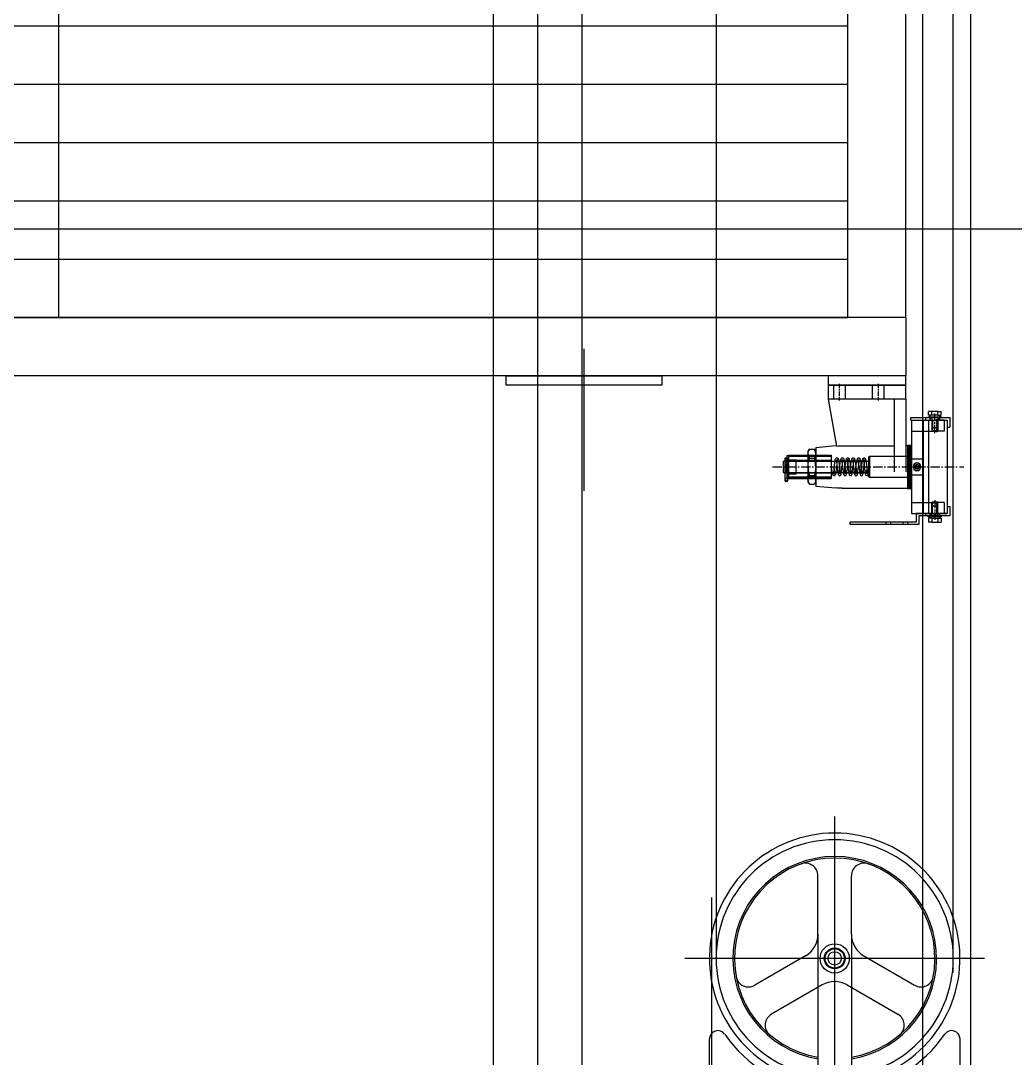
# Model space of a CAD drawing. Header units: millimetres. Extents: x 2370 to 266135, y -585395 to 33485.
# Drawn here: x 68041 to 69320, y -5890 to -4556 of the extents above; entities that cross this region are included whole.
import ezdxf
from ezdxf.lldxf.tags import DXFTag

# ---------------------------------------------------------------- set-up
doc = ezdxf.new("R2010")
doc.units = ezdxf.units.MM
doc.linetypes.add('DASHDOT', pattern=[18.5, 12, -3, 0.5, -3])
doc.linetypes.add('DASHSPACE', pattern=[30, 12, -18])
doc.layers.add('1', color=1, linetype='CENTER2')
doc.layers.add('A-CEN', color=22, linetype='Continuous')
tags = doc.linetypes.add('CENTER', pattern=[2, 1.25, -0.25, 0.25, -0.25]).pattern_tags.tags
tags[10:11] = [DXFTag(74, 4), DXFTag(75, 0), DXFTag(340, '0'), DXFTag(46, 1.0), DXFTag(50, 0.0), DXFTag(44, 0.0), DXFTag(45, 0.0)]
tags[8:9] = [DXFTag(74, 4), DXFTag(75, 0), DXFTag(340, '0'), DXFTag(46, 1.0), DXFTag(50, 0.0), DXFTag(44, 0.0), DXFTag(45, 0.0)]
tags[6:7] = [DXFTag(74, 4), DXFTag(75, 0), DXFTag(340, '0'), DXFTag(46, 1.0), DXFTag(50, 0.0), DXFTag(44, 0.0), DXFTag(45, 0.0)]
tags[4:5] = [DXFTag(74, 4), DXFTag(75, 0), DXFTag(340, '0'), DXFTag(46, 1.0), DXFTag(50, 0.0), DXFTag(44, 0.0), DXFTag(45, 0.0)]
tags = doc.linetypes.add('CENTER2', pattern=[1.125, 0.75, -0.125, 0.125, -0.125]).pattern_tags.tags
tags[10:11] = [DXFTag(74, 4), DXFTag(75, 0), DXFTag(340, '0'), DXFTag(46, 1.0), DXFTag(50, 0.0), DXFTag(44, 0.0), DXFTag(45, 0.0)]
tags[8:9] = [DXFTag(74, 4), DXFTag(75, 0), DXFTag(340, '0'), DXFTag(46, 1.0), DXFTag(50, 0.0), DXFTag(44, 0.0), DXFTag(45, 0.0)]
tags[6:7] = [DXFTag(74, 4), DXFTag(75, 0), DXFTag(340, '0'), DXFTag(46, 1.0), DXFTag(50, 0.0), DXFTag(44, 0.0), DXFTag(45, 0.0)]
tags[4:5] = [DXFTag(74, 4), DXFTag(75, 0), DXFTag(340, '0'), DXFTag(46, 1.0), DXFTag(50, 0.0), DXFTag(44, 0.0), DXFTag(45, 0.0)]
tags = doc.linetypes.add('DASHED', pattern=[0.75, 0.5, -0.25]).pattern_tags.tags
tags[6:7] = [DXFTag(74, 4), DXFTag(75, 0), DXFTag(340, '0'), DXFTag(46, 1.0), DXFTag(50, 0.0), DXFTag(44, 0.0), DXFTag(45, 0.0)]
tags[4:5] = [DXFTag(74, 4), DXFTag(75, 0), DXFTag(340, '0'), DXFTag(46, 1.0), DXFTag(50, 0.0), DXFTag(44, 0.0), DXFTag(45, 0.0)]

# ---------------------------------------------------------------- blocks, each defined once
blk = doc.blocks.new('13K')
at = {"color": 7, "ltscale": 0.026667}
for p, q in [((37683.5, -65268.9), (37683.5, -65272.1)), ((37808.5, -65292.1), (37811.7, -65292.1)), ((37808.5, -65394.1), (37811.7, -65394.1)), ((37761.5, -65403.1), (37761.5, -65406.3))]:
    blk.add_line(p, q, dxfattribs=at)
at = {"color": 7}
for p, q in [((37771.7, -65268.9), (37683.5, -65268.9)), ((37768.5, -65272.1), (37683.5, -65272.1)), ((37762.5, -65389.1), (37762.5, -65297.1)), ((37808.5, -65394.1), (37808.5, -65292.1)), ((37808.5, -65394.1), (37808.5, -65292.1)), ((37673.5, -65315.6), (37757.3, -65315.6)), ((37740.3, -65430.1), (37740.3, -65336.5)), ((37755.3, -65430.1), (37755.3, -65336.5)), ((37655.3, -65430.1), (37666, -65369.7)), ((37673.5, -65370), (37740.3, -65370)), ((37740.3, -65430.1), (37655.3, -65430.1)), ((37755.3, -65448.1), (37655.3, -65448.1))]:
    blk.add_line(p, q, dxfattribs=at)
at = {"color": 7, "linetype": 'DASHED', "ltscale": 0.026667}
for p, q in [((37729.5, -65272.1), (37729.5, -65268.9)), ((37757.5, -65272.1), (37757.5, -65268.9)), ((37780.5, -65283.1), (37780.5, -65279.9)), ((37786.5, -65283.1), (37786.5, -65279.9)), ((37786.5, -65279.9), (37786.5, -65283.1)), ((37798.5, -65283.1), (37798.5, -65279.9)), ((37798.5, -65279.9), (37798.5, -65283.1)), ((37780.5, -65406.3), (37780.5, -65403.1)), ((37786.5, -65406.3), (37786.5, -65403.1)), ((37786.5, -65403.1), (37786.5, -65406.3)), ((37798.5, -65406.3), (37798.5, -65403.1)), ((37798.5, -65403.1), (37798.5, -65406.3))]:
    blk.add_line(p, q, dxfattribs=at)
at = {"color": 7, "linetype": 'DASHDOT', "ltscale": 0.032}
for p, q in [((37735.5, -65272.4), (37735.5, -65268.6)), ((37751.5, -65272.4), (37751.5, -65268.6))]:
    blk.add_line(p, q, dxfattribs=at)
at = {"color": 7, "ltscale": 0.091666}
for p, q in [((37768.5, -65283.1), (37768.5, -65272.1)), ((37771.7, -65279.9), (37771.7, -65268.9))]:
    blk.add_line(p, q, dxfattribs=at)
at = {"color": 7, "ltscale": 0.033333}
for p, q in [((37788.5, -65271.9), (37784.5, -65271.9)), ((37788.5, -65276.9), (37784.5, -65276.9)), ((37796.5, -65271.9), (37800.5, -65271.9)), ((37796.5, -65276.9), (37800.5, -65276.9)), ((37804.5, -65283.1), (37808.5, -65283.1))]:
    blk.add_line(p, q, dxfattribs=at)
at = {"color": 7, "ltscale": 0.041666}
for p, q in [((37784.5, -65276.9), (37784.5, -65271.9)), ((37788.5, -65276.9), (37788.5, -65271.9)), ((37796.5, -65276.9), (37796.5, -65271.9)), ((37800.5, -65276.9), (37800.5, -65271.9))]:
    blk.add_line(p, q, dxfattribs=at)
at = {"color": 7, "ltscale": 0.016667}
for p, q in [((37785.8, -65276.9), (37785.8, -65278.9)), ((37799.3, -65276.9), (37799.3, -65278.9)), ((37602.3, -65357.6), (37604.3, -65357.6)), ((37755.3, -65370.6), (37757.3, -65370.6)), ((37785.8, -65407.3), (37785.8, -65409.3)), ((37799.3, -65407.3), (37799.3, -65409.3)), ((37799.3, -65409.3), (37799.3, -65407.3))]:
    blk.add_line(p, q, dxfattribs=at)
at = {"color": 7, "ltscale": 0.066667}
for p, q in [((37788.5, -65271.9), (37796.5, -65271.9)), ((37788.5, -65276.9), (37796.5, -65276.9))]:
    blk.add_line(p, q, dxfattribs=at)
at = {"color": 7, "linetype": 'DASHED', "ltscale": 0.041666}
for p, q in [((37788.5, -65276.9), (37788.5, -65271.9)), ((37796.5, -65276.9), (37796.5, -65271.9))]:
    blk.add_line(p, q, dxfattribs=at)
at = {"color": 7, "linetype": 'DASHDOT', "ltscale": 0.21}
blk.add_line((37792.5, -65300), (37792.5, -65274.8), dxfattribs=at)
at = {"color": 7, "ltscale": 0.116667}
for p, q in [((37762.5, -65297.1), (37762.5, -65283.1)), ((37804.5, -65297.1), (37804.5, -65283.1)), ((37762.5, -65403.1), (37762.5, -65389.1)), ((37804.5, -65403.1), (37804.5, -65389.1))]:
    blk.add_line(p, q, dxfattribs=at)
at = {"color": 7, "ltscale": 0.266667}
for p, q in [((37762.5, -65283.1), (37794.5, -65283.1)), ((37762.5, -65297.1), (37794.5, -65297.1)), ((37762.5, -65389.1), (37794.5, -65389.1)), ((37762.5, -65403.1), (37794.5, -65403.1))]:
    blk.add_line(p, q, dxfattribs=at)
at = {"color": 7, "linetype": 'DASHED', "ltscale": 0.260205}
blk.add_line((37799.7, -65283.1), (37768.5, -65283.1), dxfattribs=at)
at = {"color": 7, "ltscale": 0.333333}
blk.add_line((37811.7, -65279.9), (37771.7, -65279.9), dxfattribs=at)
at = {"color": 7, "linetype": 'DASHED'}
for p, q in [((37777.5, -65403.1), (37777.5, -65283.1)), ((37777.5, -65403.1), (37777.5, -65283.1)), ((37784.5, -65403.1), (37784.5, -65283.1)), ((37603.1, -65335.9), (37707.3, -65335.9)), ((37603.1, -65350.4), (37707.3, -65350.4)), ((37673.5, -65370), (37740.3, -65370))]:
    blk.add_line(p, q, dxfattribs=at)
at = {"color": 7, "linetype": 'DASHED', "ltscale": 0.258333}
for p, q in [((37777.5, -65283.1), (37808.5, -65283.1)), ((37777.5, -65403.1), (37808.5, -65403.1))]:
    blk.add_line(p, q, dxfattribs=at)
at = {"color": 7, "ltscale": 0.141667}
blk.add_line((37801, -65278.9), (37784, -65278.9), dxfattribs=at)
at = {"color": 7, "ltscale": 0.008333}
for p, q in [((37784, -65278.9), (37784, -65279.9)), ((37801, -65278.9), (37801, -65279.9)), ((37784, -65406.3), (37784, -65407.3)), ((37801, -65406.3), (37801, -65407.3)), ((37801, -65407.3), (37801, -65406.3))]:
    blk.add_line(p, q, dxfattribs=at)
at = {"color": 7, "linetype": 'DASHED', "ltscale": 0.141667}
for p, q in [((37801, -65279.9), (37784, -65279.9)), ((37788.5, -65279.9), (37788.5, -65296.9)), ((37796.5, -65279.9), (37796.5, -65296.9)), ((37788.5, -65406.3), (37788.5, -65389.3)), ((37788.5, -65406.3), (37788.5, -65389.3)), ((37796.5, -65406.3), (37796.5, -65389.3)), ((37796.5, -65406.3), (37796.5, -65389.3))]:
    blk.add_line(p, q, dxfattribs=at)
at = {"color": 7, "linetype": 'DASHED', "ltscale": 0.083334}
for p, q in [((37788.5, -65283.1), (37788.5, -65293.1)), ((37788.5, -65283.1), (37788.5, -65293.1)), ((37796.5, -65283.1), (37796.5, -65293.1)), ((37796.5, -65283.1), (37796.5, -65293.1))]:
    blk.add_line(p, q, dxfattribs=at)
at = {"color": 7, "linetype": 'DASHED', "ltscale": 0.116667}
for p, q in [((37789.3, -65283.1), (37789.3, -65297.1)), ((37789.3, -65283.1), (37789.3, -65297.1)), ((37795.8, -65283.1), (37795.8, -65297.1)), ((37795.8, -65283.1), (37795.8, -65297.1)), ((37789.3, -65403.1), (37789.3, -65389.1)), ((37789.3, -65403.1), (37789.3, -65389.1)), ((37795.8, -65403.1), (37795.8, -65389.1)), ((37795.8, -65403.1), (37795.8, -65389.1))]:
    blk.add_line(p, q, dxfattribs=at)
at = {"color": 7, "linetype": 'DASHDOT', "ltscale": 0.032005}
for p, q in [((37791.5, -65283.4), (37791.5, -65279.6)), ((37793.5, -65283.4), (37793.5, -65279.6))]:
    blk.add_line(p, q, dxfattribs=at)
at = {"color": 7, "linetype": 'DASHDOT', "ltscale": 0.14}
for p, q in [((37794.5, -65298.5), (37794.5, -65281.7)), ((37794.5, -65404.5), (37794.5, -65387.7))]:
    blk.add_line(p, q, dxfattribs=at)
at = {"color": 7, "ltscale": 0.083333}
for p, q in [((37804.5, -65283.1), (37794.5, -65283.1)), ((37804.5, -65297.1), (37794.5, -65297.1)), ((37604.3, -65334.1), (37614.3, -65334.1)), ((37604.3, -65352.1), (37614.3, -65352.1)), ((37804.5, -65389.1), (37794.5, -65389.1))]:
    blk.add_line(p, q, dxfattribs=at)
at = {"color": 7, "ltscale": 0.073128}
blk.add_line((37808.5, -65283.1), (37799.7, -65283.1), dxfattribs=at)
at = {"color": 7, "linetype": 'DASHED', "ltscale": 0.075}
for p, q in [((37808.5, -65292.1), (37808.5, -65283.1)), ((37808.5, -65292.1), (37808.5, -65283.1)), ((37808.5, -65403.1), (37808.5, -65394.1)), ((37808.5, -65403.1), (37808.5, -65394.1))]:
    blk.add_line(p, q, dxfattribs=at)
at = {"color": 7, "ltscale": 0.075}
for p, q in [((37808.5, -65292.1), (37808.5, -65283.1)), ((37614.3, -65334.1), (37614.3, -65343.1)), ((37614.3, -65343.1), (37614.3, -65352.1)), ((37808.5, -65403.1), (37808.5, -65394.1))]:
    blk.add_line(p, q, dxfattribs=at)
at = {"color": 7, "ltscale": 0.101667}
for p, q in [((37811.7, -65292.1), (37811.7, -65279.9)), ((37811.7, -65406.3), (37811.7, -65394.1))]:
    blk.add_line(p, q, dxfattribs=at)
at = {"color": 7, "linetype": 'DASHED', "ltscale": 0.062586}
for p, q in [((37788.5, -65293.1), (37796, -65293.1)), ((37788.5, -65293.1), (37796, -65293.1)), ((37788.5, -65293.1), (37796, -65293.1)), ((37789, -65293.1), (37796.5, -65293.1)), ((37789, -65293.1), (37796.5, -65293.1)), ((37789, -65293.1), (37796.5, -65293.1)), ((37796, -65393.1), (37788.5, -65393.1)), ((37796, -65393.1), (37788.5, -65393.1)), ((37796, -65393.1), (37788.5, -65393.1)), ((37796.5, -65393.1), (37789, -65393.1)), ((37796.5, -65393.1), (37789, -65393.1)), ((37796.5, -65393.1), (37789, -65393.1))]:
    blk.add_line(p, q, dxfattribs=at)
at = {"color": 7, "linetype": 'DASHED', "ltscale": 0.0125}
for p, q in [((37789.3, -65294.4), (37788.5, -65293.1)), ((37789.3, -65294.4), (37788.5, -65293.1)), ((37795.8, -65294.4), (37796.5, -65293.1)), ((37795.8, -65294.4), (37796.5, -65293.1)), ((37659.8, -65343), (37661.3, -65343.1)), ((37661.3, -65343.1), (37662.8, -65343.3)), ((37789.3, -65391.8), (37788.5, -65393.1)), ((37789.3, -65391.8), (37788.5, -65393.1)), ((37795.8, -65391.8), (37796.5, -65393.1)), ((37795.8, -65391.8), (37796.5, -65393.1))]:
    blk.add_line(p, q, dxfattribs=at)
at = {"color": 7, "linetype": 'DASHED', "ltscale": 0.033333}
for p, q in [((37788.5, -65296.9), (37792.5, -65296.9)), ((37792.5, -65296.9), (37796.5, -65296.9)), ((37792.5, -65389.3), (37788.5, -65389.3)), ((37796.5, -65389.3), (37792.5, -65389.3)), ((37804.5, -65403.1), (37808.5, -65403.1))]:
    blk.add_line(p, q, dxfattribs=at)
at = {"color": 7, "linetype": 'DASHED', "ltscale": 0.002357}
for p, q in [((37788.7, -65297.1), (37788.5, -65296.9)), ((37796.3, -65297.1), (37796.5, -65296.9)), ((37788.7, -65389.1), (37788.5, -65389.3)), ((37796.3, -65389.1), (37796.5, -65389.3))]:
    blk.add_line(p, q, dxfattribs=at)
at = {"color": 7, "ltscale": 0.009428}
for p, q in [((37789.5, -65297.9), (37788.7, -65297.1)), ((37795.5, -65297.9), (37796.3, -65297.1)), ((37789.5, -65388.3), (37788.7, -65389.1)), ((37795.5, -65388.3), (37796.3, -65389.1))]:
    blk.add_line(p, q, dxfattribs=at)
at = {"color": 7, "ltscale": 0.025}
for p, q in [((37789.5, -65297.9), (37792.5, -65297.9)), ((37792.5, -65297.9), (37795.5, -65297.9))]:
    blk.add_line(p, q, dxfattribs=at)
at = {"color": 7, "ltscale": 0.216204}
for p, q in [((37639.3, -65318.1), (37665.2, -65316)), ((37639.3, -65368.1), (37665.2, -65370.3))]:
    blk.add_line(p, q, dxfattribs=at)
at = {"color": 7, "ltscale": 0.233333}
for p, q in [((37757.3, -65343.1), (37757.3, -65315.1)), ((37759, -65343.1), (37759, -65315.1)), ((37759, -65343.1), (37759, -65315.1)), ((37760.7, -65343.1), (37760.7, -65315.1)), ((37760.7, -65343.1), (37760.7, -65315.1)), ((37762.4, -65343.1), (37762.4, -65315.1)), ((37757.3, -65371.1), (37757.3, -65343.1)), ((37759, -65371.1), (37759, -65343.1)), ((37759, -65371.1), (37759, -65343.1)), ((37760.7, -65371.1), (37760.7, -65343.1)), ((37760.7, -65371.1), (37760.7, -65343.1)), ((37762.4, -65371.1), (37762.4, -65343.1))]:
    blk.add_line(p, q, dxfattribs=at)
at = {"color": 7, "ltscale": 0.014167}
for p, q in [((37757.3, -65315.1), (37759, -65315.1)), ((37759, -65315.1), (37760.7, -65315.1)), ((37760.7, -65315.1), (37762.4, -65315.1)), ((37757.3, -65371.1), (37759, -65371.1)), ((37759, -65371.1), (37760.7, -65371.1)), ((37760.7, -65371.1), (37762.4, -65371.1))]:
    blk.add_line(p, q, dxfattribs=at)
at = {"color": 7, "linetype": 'DASHED', "ltscale": 0.028054}
blk.add_line((37757.3, -65319), (37757.3, -65315.6), dxfattribs=at)
at = {"color": 7, "linetype": 'DASHDOT', "ltscale": 0.030005}
for p, q in [((37603.1, -65328.1), (37599.5, -65328.1)), ((37603.1, -65335.4), (37599.5, -65335.4)), ((37603.1, -65350.8), (37599.5, -65350.8))]:
    blk.add_line(p, q, dxfattribs=at)
at = {"color": 7, "ltscale": 0.033055}
for p, q in [((37599.8, -65325.3), (37599.8, -65329.3)), ((37602.8, -65329.3), (37602.8, -65325.3))]:
    blk.add_line(p, q, dxfattribs=at)
at = {"color": 7, "linetype": 'DASHED', "ltscale": 0.029514}
blk.add_line((37599.8, -65325.6), (37599.8, -65329.2), dxfattribs=at)
at = {"color": 7, "linetype": 'DASHED', "ltscale": 0.025}
for p, q in [((37602.8, -65325.6), (37599.8, -65325.6)), ((37599.8, -65335.4), (37602.8, -65335.4)), ((37599.8, -65350.8), (37602.8, -65350.8))]:
    blk.add_line(p, q, dxfattribs=at)
at = {"color": 7, "ltscale": 0.031399}
blk.add_line((37599.8, -65329.3), (37599.8, -65333.1), dxfattribs=at)
at = {"color": 7, "ltscale": 0.120833}
for p, q in [((37602.3, -65343.1), (37602.3, -65328.6)), ((37602.3, -65357.6), (37602.3, -65343.1))]:
    blk.add_line(p, q, dxfattribs=at)
at = {"color": 7, "linetype": 'DASHED', "ltscale": 0.004167}
for p, q in [((37602.3, -65328.6), (37602.8, -65328.6)), ((37602.3, -65354.7), (37602.8, -65354.7)), ((37602.3, -65354.7), (37602.8, -65354.7))]:
    blk.add_line(p, q, dxfattribs=at)
at = {"color": 7, "ltscale": 0.0125}
blk.add_line((37602.8, -65328.6), (37604.3, -65328.6), dxfattribs=at)
at = {"color": 7, "linetype": 'DASHED', "ltscale": 0.031399}
blk.add_line((37602.8, -65329.3), (37602.8, -65333.1), dxfattribs=at)
at = {"color": 7, "ltscale": 0.05}
for p, q in [((37604.3, -65334.1), (37604.3, -65328.1)), ((37604.3, -65358.1), (37604.3, -65352.1))]:
    blk.add_line(p, q, dxfattribs=at)
at = {"color": 7, "ltscale": 0.208333}
for p, q in [((37604.3, -65328.1), (37629.3, -65328.1)), ((37629.3, -65329.6), (37604.3, -65329.6)), ((37629.3, -65356.6), (37604.3, -65356.6)), ((37604.3, -65358.1), (37629.3, -65358.1))]:
    blk.add_line(p, q, dxfattribs=at)
at = {"color": 7, "linetype": 'DASHED', "ltscale": 0.053087}
for p, q in [((37604.3, -65335), (37604.3, -65328.6)), ((37604.3, -65357.6), (37604.3, -65351.3))]:
    blk.add_line(p, q, dxfattribs=at)
at = {"color": 7, "linetype": 'DASHED', "ltscale": 0.458333}
for p, q in [((37604.3, -65329.6), (37659.3, -65329.6)), ((37659.3, -65335.1), (37604.3, -65335.1)), ((37659.3, -65351.1), (37604.3, -65351.1)), ((37604.3, -65356.6), (37659.3, -65356.6))]:
    blk.add_line(p, q, dxfattribs=at)
at = {"color": 7, "ltscale": 0.029006}
for p, q in [((37629.3, -65323.6), (37631.1, -65320.6)), ((37639.3, -65323.6), (37637.6, -65320.6)), ((37631.1, -65365.6), (37629.3, -65362.6)), ((37637.6, -65365.6), (37639.3, -65362.6))]:
    blk.add_line(p, q, dxfattribs=at)
at = {"color": 7, "ltscale": 0.021755}
for p, q in [((37629.3, -65326.2), (37629.3, -65323.6)), ((37629.3, -65362.6), (37629.3, -65360))]:
    blk.add_line(p, q, dxfattribs=at)
at = {"color": 7, "ltscale": 0.140625}
for p, q in [((37629.3, -65343.1), (37629.3, -65326.2)), ((37629.3, -65360), (37629.3, -65343.1))]:
    blk.add_line(p, q, dxfattribs=at)
at = {"color": 7, "linetype": 'DASHED', "ltscale": 0.083333}
for p, q in [((37629.3, -65328.1), (37639.3, -65328.1)), ((37629.3, -65329.1), (37639.3, -65329.1)), ((37604.3, -65334.1), (37614.3, -65334.1)), ((37604.3, -65352.1), (37614.3, -65352.1)), ((37629.3, -65357.1), (37639.3, -65357.1)), ((37629.3, -65358.1), (37639.3, -65358.1)), ((37788.5, -65403.1), (37788.5, -65393.1)), ((37788.5, -65403.1), (37788.5, -65393.1)), ((37796.5, -65403.1), (37796.5, -65393.1)), ((37796.5, -65403.1), (37796.5, -65393.1)), ((37804.5, -65403.1), (37794.5, -65403.1))]:
    blk.add_line(p, q, dxfattribs=at)
at = {"color": 7, "linetype": 'DASHED', "ltscale": 0.25}
for p, q in [((37629.3, -65328.1), (37659.3, -65328.1)), ((37659.3, -65329.6), (37629.3, -65329.6)), ((37659.3, -65356.6), (37629.3, -65356.6)), ((37629.3, -65358.1), (37659.3, -65358.1))]:
    blk.add_line(p, q, dxfattribs=at)
at = {"color": 7, "ltscale": 0.054327}
for p, q in [((37631.1, -65320.6), (37637.6, -65320.6)), ((37631.1, -65331.9), (37637.6, -65331.9)), ((37631.1, -65354.4), (37637.6, -65354.4)), ((37631.1, -65365.6), (37637.6, -65365.6))]:
    blk.add_line(p, q, dxfattribs=at)
at = {"color": 7, "ltscale": 0.025504}
blk.add_line((37639.3, -65321.2), (37639.3, -65318.1), dxfattribs=at)
at = {"color": 7, "ltscale": 0.391163}
blk.add_line((37639.3, -65368.1), (37639.3, -65321.2), dxfattribs=at)
at = {"color": 7, "linetype": 'DASHED', "ltscale": 0.021755}
for p, q in [((37639.3, -65326.2), (37639.3, -65323.6)), ((37639.3, -65362.6), (37639.3, -65360))]:
    blk.add_line(p, q, dxfattribs=at)
at = {"color": 7, "linetype": 'DASHED', "ltscale": 0.140625}
for p, q in [((37639.3, -65343.1), (37639.3, -65326.2)), ((37639.3, -65360), (37639.3, -65343.1))]:
    blk.add_line(p, q, dxfattribs=at)
at = {"color": 7, "linetype": 'DASHED', "ltscale": 0.125}
for p, q in [((37659.3, -65343.1), (37659.3, -65328.1)), ((37659.3, -65358.1), (37659.3, -65343.1)), ((37762.5, -65332.9), (37777.5, -65332.9)), ((37762.5, -65353.4), (37777.5, -65353.4)), ((37755.3, -65430.1), (37740.3, -65430.1))]:
    blk.add_line(p, q, dxfattribs=at)
at = {"color": 7, "linetype": 'DASHED', "ltscale": 0.011785}
for p, q in [((37707.3, -65330.6), (37708.3, -65329.6)), ((37707.3, -65355.6), (37708.3, -65356.6)), ((37789.5, -65388.3), (37788.5, -65389.3)), ((37795.5, -65388.3), (37796.5, -65389.3))]:
    blk.add_line(p, q, dxfattribs=at)
at = {"color": 7, "linetype": 'DASHED', "ltscale": 0.012752}
blk.add_line((37707.3, -65332.2), (37707.3, -65330.6), dxfattribs=at)
at = {"color": 7, "linetype": 'DASHED', "ltscale": 0.211228}
for p, q in [((37708.3, -65355), (37708.3, -65329.6)), ((37708.3, -65356.6), (37708.3, -65331.3)), ((37757.3, -65356.6), (37757.3, -65331.3))]:
    blk.add_line(p, q, dxfattribs=at)
at = {"color": 7, "linetype": 'DASHED', "ltscale": 0.408333}
for p, q in [((37708.3, -65329.6), (37757.3, -65329.6)), ((37708.3, -65356.6), (37757.3, -65356.6))]:
    blk.add_line(p, q, dxfattribs=at)
at = {"color": 7, "linetype": 'DASHED', "ltscale": 0.430279}
blk.add_line((37757.3, -65370.6), (37757.3, -65319), dxfattribs=at)
at = {"color": 7, "linetype": 'DASHED', "ltscale": 0.013772}
blk.add_line((37757.3, -65331.3), (37757.3, -65329.6), dxfattribs=at)
at = {"color": 7, "linetype": 'DASHDOT'}
blk.add_line((37583.5, -65343.1), (37829.8, -65343.1), dxfattribs=at)
at = {"color": 7, "ltscale": 0.007396}
blk.add_line((37597.3, -65336.8), (37597.3, -65335.9), dxfattribs=at)
at = {"color": 7, "ltscale": 0.01875}
for p, q in [((37597.3, -65335.9), (37599.6, -65335.9)), ((37597.3, -65350.4), (37599.6, -65350.4))]:
    blk.add_line(p, q, dxfattribs=at)
at = {"color": 7, "ltscale": 0.113437}
blk.add_line((37597.3, -65350.4), (37597.3, -65336.8), dxfattribs=at)
at = {"color": 7, "linetype": 'DASHED', "ltscale": 0.000507461}
blk.add_line((37599.6, -65335.9), (37599.6, -65335.9), dxfattribs=at)
at = {"color": 7, "ltscale": 0.001628}
blk.add_line((37599.6, -65335.9), (37599.8, -65335.9), dxfattribs=at)
at = {"color": 7, "linetype": 'DASHED', "ltscale": 0.120833}
for p, q in [((37599.6, -65350.4), (37599.6, -65335.9)), ((37603.1, -65350.4), (37603.1, -65335.9))]:
    blk.add_line(p, q, dxfattribs=at)
at = {"color": 7, "ltscale": 0.019792}
blk.add_line((37599.8, -65333.1), (37599.8, -65335.4), dxfattribs=at)
at = {"color": 7, "ltscale": 0.004139}
blk.add_line((37599.8, -65335.4), (37599.8, -65335.9), dxfattribs=at)
at = {"color": 7, "linetype": 'DASHED', "ltscale": 0.119896}
blk.add_line((37599.8, -65335.9), (37599.8, -65350.3), dxfattribs=at)
at = {"color": 7, "linetype": 'DASHDOT', "ltscale": 0.145017}
blk.add_line((37601.3, -65351.8), (37601.3, -65334.4), dxfattribs=at)
at = {"color": 7, "linetype": 'DASHED', "ltscale": 0.016667}
for p, q in [((37602.3, -65334.6), (37604.3, -65334.6)), ((37602.3, -65351.6), (37604.3, -65351.6)), ((37785.8, -65409.3), (37785.8, -65407.3))]:
    blk.add_line(p, q, dxfattribs=at)
at = {"color": 7, "linetype": 'DASHED', "ltscale": 0.019792}
blk.add_line((37602.8, -65335.4), (37602.8, -65333.1), dxfattribs=at)
at = {"color": 7, "linetype": 'DASHED', "ltscale": 0.128237}
blk.add_line((37602.8, -65335.4), (37602.8, -65350.8), dxfattribs=at)
at = {"color": 7, "ltscale": 0.15}
for p, q in [((37604.3, -65334.1), (37604.3, -65352.1)), ((37655.3, -65448.1), (37655.3, -65430.1)), ((37755.3, -65430.1), (37755.3, -65448.1))]:
    blk.add_line(p, q, dxfattribs=at)
at = {"color": 7, "ltscale": 0.067746}
for p, q in [((37604.3, -65343.1), (37604.3, -65335)), ((37604.3, -65351.3), (37604.3, -65343.1))]:
    blk.add_line(p, q, dxfattribs=at)
at = {"color": 7, "linetype": 'DASHED', "ltscale": 0.054327}
for p, q in [((37631.1, -65331.9), (37637.6, -65331.9)), ((37631.1, -65354.4), (37637.6, -65354.4))]:
    blk.add_line(p, q, dxfattribs=at)
at = {"color": 7, "linetype": 'DASHED', "ltscale": 8.81195e-05}
blk.add_line((37639.3, -65343.1), (37639.3, -65343.1), dxfattribs=at)
blk.add_line((37639.3, -65343.1), (37639.3, -65343.1), dxfattribs=at)
at = {"color": 7, "linetype": 'DASHED', "ltscale": 0.195581}
blk.add_line((37707.3, -65355.6), (37707.3, -65332.2), dxfattribs=at)
at = {"color": 7, "linetype": 'DASHED', "ltscale": 0.0425}
for p, q in [((37757.3, -65332.9), (37762.4, -65332.9)), ((37757.3, -65353.4), (37762.4, -65353.4))]:
    blk.add_line(p, q, dxfattribs=at)
at = {"color": 7, "linetype": 'DASHED', "ltscale": 0.014167}
for p, q in [((37757.3, -65333.1), (37759, -65333.1)), ((37759, -65333.1), (37760.7, -65333.1)), ((37760.7, -65333.1), (37762.4, -65333.1)), ((37757.3, -65353.1), (37759, -65353.1)), ((37759, -65353.1), (37760.7, -65353.1)), ((37760.7, -65353.1), (37762.4, -65353.1))]:
    blk.add_line(p, q, dxfattribs=at)
at = {"color": 7, "ltscale": 0.000833321}
for p, q in [((37762.4, -65332.9), (37762.5, -65332.9)), ((37762.4, -65353.4), (37762.5, -65353.4))]:
    blk.add_line(p, q, dxfattribs=at)
at = {"color": 7, "linetype": 'DASHED', "ltscale": 0.123333}
for p, q in [((37762.5, -65332.9), (37777.3, -65332.9)), ((37762.5, -65353.4), (37777.3, -65353.4))]:
    blk.add_line(p, q, dxfattribs=at)
at = {"color": 7, "linetype": 'DASHDOT', "ltscale": 0.054167}
for p, q in [((37772.8, -65343.1), (37766.3, -65343.1)), ((37769.5, -65339.9), (37769.5, -65346.4))]:
    blk.add_line(p, q, dxfattribs=at)
at = {"color": 7, "linetype": 'DASHED', "ltscale": 0.010456}
blk.add_line((37777.3, -65334.1), (37777.3, -65332.9), dxfattribs=at)
at = {"color": 7, "linetype": 'DASHED', "ltscale": 0.160377}
blk.add_line((37777.3, -65353.4), (37777.3, -65334.1), dxfattribs=at)
at = {"color": 7, "ltscale": 0.000592729}
blk.add_line((37599.6, -65350.4), (37599.6, -65350.4), dxfattribs=at)
at = {"color": 7, "ltscale": 0.004202}
blk.add_line((37599.8, -65350.3), (37599.8, -65350.8), dxfattribs=at)
at = {"color": 7, "ltscale": 0.021733}
blk.add_line((37599.8, -65350.8), (37599.8, -65353.4), dxfattribs=at)
at = {"color": 7, "ltscale": 0.007976}
blk.add_line((37599.8, -65353.4), (37599.8, -65354.4), dxfattribs=at)
at = {"color": 7, "ltscale": 0.002415}
blk.add_line((37599.8, -65354.4), (37599.8, -65354.7), dxfattribs=at)
at = {"color": 7, "ltscale": 0.020833}
blk.add_line((37599.8, -65354.7), (37602.3, -65354.7), dxfattribs=at)
blk.add_line((37599.8, -65354.7), (37602.3, -65354.7), dxfattribs=at)
at = {"color": 7, "linetype": 'DASHED', "ltscale": 0.021733}
blk.add_line((37602.8, -65353.4), (37602.8, -65350.8), dxfattribs=at)
at = {"color": 7, "linetype": 'DASHED', "ltscale": 0.007976}
blk.add_line((37602.8, -65353.4), (37602.8, -65354.4), dxfattribs=at)
at = {"color": 7, "linetype": 'DASHED', "ltscale": 0.002415}
blk.add_line((37602.8, -65354.4), (37602.8, -65354.7), dxfattribs=at)
at = {"color": 7, "ltscale": 0.00575}
blk.add_line((37665.2, -65370.3), (37665.9, -65370.3), dxfattribs=at)
at = {"color": 7, "linetype": 'DASHED', "ltscale": 0.033459}
for p, q in [((37792.5, -65389.3), (37788.5, -65389.3)), ((37796.5, -65389.3), (37792.5, -65389.3))]:
    blk.add_line(p, q, dxfattribs=at)
at = {"color": 7, "ltscale": 0.025095}
blk.add_line((37792.5, -65388.3), (37789.5, -65388.3), dxfattribs=at)
at = {"color": 7, "linetype": 'DASHDOT', "ltscale": 0.210005}
blk.add_line((37792.5, -65386.2), (37792.5, -65411.4), dxfattribs=at)
at = {"color": 7, "ltscale": 0.024905}
blk.add_line((37795.5, -65388.3), (37792.5, -65388.3), dxfattribs=at)
at = {"color": 7, "ltscale": 0.391667}
blk.add_line((37761.5, -65403.1), (37808.5, -65403.1), dxfattribs=at)
at = {"color": 7, "ltscale": 0.418333}
blk.add_line((37761.5, -65406.3), (37811.7, -65406.3), dxfattribs=at)
at = {"color": 7, "ltscale": 0.141666}
for p, q in [((37784, -65406.3), (37801, -65406.3)), ((37784, -65407.3), (37801, -65407.3))]:
    blk.add_line(p, q, dxfattribs=at)
at = {"color": 7, "linetype": 'DASHED', "ltscale": 0.008333}
blk.add_line((37784, -65407.3), (37784, -65406.3), dxfattribs=at)
at = {"color": 7, "ltscale": 0.033552}
for p, q in [((37788.5, -65409.3), (37784.5, -65409.3)), ((37788.5, -65414.3), (37784.5, -65414.3))]:
    blk.add_line(p, q, dxfattribs=at)
at = {"color": 7, "ltscale": 0.041667}
for p, q in [((37784.5, -65409.3), (37784.5, -65414.3)), ((37784.5, -65409.3), (37784.5, -65414.3)), ((37788.5, -65409.3), (37788.5, -65414.3)), ((37796.5, -65409.3), (37796.5, -65414.3)), ((37800.5, -65409.3), (37800.5, -65414.3)), ((37800.5, -65409.3), (37800.5, -65414.3))]:
    blk.add_line(p, q, dxfattribs=at)
at = {"color": 7, "ltscale": 0.066666}
for p, q in [((37796.5, -65409.3), (37788.5, -65409.3)), ((37796.5, -65414.3), (37788.5, -65414.3))]:
    blk.add_line(p, q, dxfattribs=at)
at = {"color": 7, "linetype": 'DASHED', "ltscale": 0.041667}
for p, q in [((37788.5, -65409.3), (37788.5, -65414.3)), ((37788.5, -65409.3), (37788.5, -65414.3)), ((37788.5, -65409.3), (37788.5, -65414.3)), ((37796.5, -65409.3), (37796.5, -65414.3)), ((37796.5, -65409.3), (37796.5, -65414.3)), ((37796.5, -65409.3), (37796.5, -65414.3))]:
    blk.add_line(p, q, dxfattribs=at)
at = {"color": 7, "ltscale": 0.033114}
for p, q in [((37796.5, -65409.3), (37800.5, -65409.3)), ((37796.5, -65414.3), (37800.5, -65414.3))]:
    blk.add_line(p, q, dxfattribs=at)
at = {"color": 7, "linetype": 'DASHED', "ltscale": 0.15}
for p, q in [((37662, -65448.1), (37662, -65430.1)), ((37662, -65448.1), (37662, -65430.1)), ((37677, -65448.1), (37677, -65430.1)), ((37677, -65448.1), (37677, -65430.1)), ((37712, -65448.1), (37712, -65430.1)), ((37712, -65448.1), (37712, -65430.1)), ((37727, -65448.1), (37727, -65430.1)), ((37727, -65448.1), (37727, -65430.1))]:
    blk.add_line(p, q, dxfattribs=at)
at = {"color": 7, "linetype": 'DASHDOT', "ltscale": 0.18}
for p, q in [((37669.5, -65449.9), (37669.5, -65428.3)), ((37719.5, -65449.9), (37719.5, -65428.3))]:
    blk.add_line(p, q, dxfattribs=at)
at = {"color": 7, "ltscale": 0.125}
blk.add_line((37755.3, -65430.1), (37740.3, -65430.1), dxfattribs=at)
at = {"color": 7}
for points in [[(37629.3, -65326.2), (37629.4, -65325.1), (37629.6, -65324), (37630, -65322.9), (37630.4, -65321.8), (37631.1, -65320.6)], [(37629.3, -65326.2), (37629.4, -65327.4), (37629.6, -65328.5), (37630, -65329.6), (37630.4, -65330.7), (37631.1, -65331.9)], [(37639.3, -65326.2), (37639.2, -65325.1), (37639, -65324), (37638.7, -65322.9), (37638.2, -65321.8), (37637.6, -65320.6)], [(37639.3, -65326.2), (37639.2, -65327.4), (37639, -65328.5), (37638.7, -65329.6), (37638.2, -65330.7), (37637.6, -65331.9)], [(37629.3, -65343.1), (37629.4, -65340.9), (37629.6, -65338.7), (37630, -65336.5), (37630.4, -65334.2), (37631.1, -65331.9)], [(37629.3, -65343.1), (37629.4, -65345.3), (37629.6, -65347.5), (37630, -65349.8), (37630.4, -65352.1), (37631.1, -65354.4)], [(37639.3, -65343.1), (37639.3, -65341.5), (37639.2, -65340), (37639, -65338.4), (37638.6, -65336), (37638, -65333.5), (37637.6, -65331.9)], [(37639.3, -65343.1), (37639.3, -65344.7), (37639.2, -65346.3), (37639, -65347.9), (37638.6, -65350.3), (37638, -65352.7), (37637.6, -65354.4)], [(37629.3, -65360), (37629.4, -65358.9), (37629.6, -65357.8), (37630, -65356.7), (37630.4, -65355.5), (37631.1, -65354.4)], [(37639.3, -65360), (37639.2, -65358.9), (37639, -65357.8), (37638.7, -65356.7), (37638.2, -65355.5), (37637.6, -65354.4)], [(37629.3, -65360), (37629.4, -65361.1), (37629.6, -65362.2), (37630, -65363.3), (37630.4, -65364.5), (37631.1, -65365.6)], [(37639.3, -65360), (37639.2, -65361.1), (37639, -65362.2), (37638.7, -65363.3), (37638.2, -65364.5), (37637.6, -65365.6)]]:
    blk.add_lwpolyline(points, dxfattribs=at)
at = {"color": 7, "linetype": 'DASHED'}
for points in [[(37629.3, -65326.2), (37629.4, -65325.1), (37629.6, -65324), (37630, -65322.9), (37630.4, -65321.8), (37631.1, -65320.6)], [(37629.3, -65326.2), (37629.4, -65327.4), (37629.6, -65328.5), (37630, -65329.6), (37630.4, -65330.7), (37631.1, -65331.9)], [(37639.3, -65326.2), (37639.2, -65325.1), (37639, -65324), (37638.7, -65322.9), (37638.2, -65321.8), (37637.6, -65320.6)], [(37639.3, -65326.2), (37639.2, -65327.4), (37639, -65328.5), (37638.7, -65329.6), (37638.2, -65330.7), (37637.6, -65331.9)], [(37629.3, -65343.1), (37629.4, -65340.9), (37629.6, -65338.7), (37630, -65336.5), (37630.4, -65334.2), (37631.1, -65331.9)], [(37629.3, -65343.1), (37629.4, -65345.3), (37629.6, -65347.5), (37630, -65349.8), (37630.4, -65352.1), (37631.1, -65354.4)], [(37639.3, -65343.1), (37639.2, -65340.9), (37639, -65338.7), (37638.7, -65336.5), (37638.2, -65334.2), (37637.6, -65331.9)], [(37639.3, -65343.1), (37639.2, -65345.3), (37639, -65347.5), (37638.7, -65349.8), (37638.2, -65352.1), (37637.6, -65354.4)], [(37663.1, -65331.6), (37662.7, -65331.7), (37662.3, -65331.8), (37661.9, -65332.1), (37661.6, -65332.5), (37661.3, -65333), (37661.1, -65333.7), (37660.9, -65334.9), (37660.6, -65336.8), (37660.1, -65340.1), (37659.8, -65343)], [(37663.1, -65334.6), (37662.7, -65334.6), (37662.4, -65334.5), (37662.1, -65334.2), (37662, -65334.1), (37662, -65334), (37662, -65334.1), (37662.1, -65334.3), (37662.2, -65335.1), (37662.5, -65336.6), (37662.9, -65339.4), (37663.5, -65344.6), (37663.9, -65348.6), (37664.3, -65350.9), (37664.5, -65352.2), (37664.8, -65353.1), (37665, -65353.6), (37665.2, -65353.9), (37665.6, -65354.3), (37666, -65354.5), (37666.4, -65354.6), (37666.6, -65354.6)], [(37663.1, -65334.6), (37663.4, -65334.6), (37663.7, -65334.5), (37664.1, -65334.2), (37664.1, -65334.1), (37664.2, -65334), (37664.2, -65334), (37664.2, -65334), (37664.1, -65334.2), (37663.9, -65334.9), (37663.7, -65336.3), (37663.3, -65338.8), (37662.8, -65343.3)], [(37663.1, -65331.6), (37663.5, -65331.7), (37663.9, -65331.8), (37664.2, -65332.1), (37664.5, -65332.5), (37664.8, -65333), (37665, -65333.7), (37665.3, -65334.8), (37665.5, -65336.7), (37666, -65340), (37666.7, -65346.1), (37667, -65349.2), (37667.3, -65350.9), (37667.5, -65351.9), (37667.6, -65352.2), (37667.7, -65352.2), (37667.7, -65352.2), (37667.6, -65352.2), (37667.6, -65352.1), (37667.2, -65351.8), (37666.9, -65351.7), (37666.6, -65351.6)], [(37666.6, -65351.6), (37666.2, -65351.7), (37665.9, -65351.8), (37665.6, -65352.1), (37665.5, -65352.2), (37665.5, -65352.2), (37665.5, -65352.2), (37665.6, -65351.9), (37665.8, -65351.1), (37666, -65349.5), (37666.4, -65346.6), (37667, -65341.2), (37667.5, -65337.5), (37667.8, -65335.2), (37668, -65334), (37668.3, -65333.2), (37668.5, -65332.6), (37668.8, -65332.2), (37669.1, -65332), (37669.5, -65331.7), (37669.9, -65331.6), (37670.1, -65331.6)], [(37666.6, -65354.6), (37667, -65354.6), (37667.4, -65354.4), (37667.7, -65354.1), (37668, -65353.8), (37668.3, -65353.3), (37668.5, -65352.5), (37668.8, -65351.3), (37669.1, -65349.3), (37669.5, -65345.9), (37670.2, -65340.1), (37670.6, -65337.1), (37670.8, -65335.3), (37671, -65334.4), (37671.1, -65334.1), (37671.2, -65334), (37671.2, -65334), (37671.1, -65334.1), (37671.1, -65334.2), (37670.7, -65334.5), (37670.4, -65334.6), (37670.1, -65334.6)], [(37670.1, -65334.6), (37669.7, -65334.6), (37669.4, -65334.5), (37669.1, -65334.2), (37669, -65334.1), (37669, -65334), (37669, -65334.1), (37669.1, -65334.3), (37669.2, -65335), (37669.5, -65336.4), (37669.8, -65339.1), (37670.4, -65344), (37670.9, -65348.3), (37671.2, -65350.6), (37671.5, -65352.1), (37671.7, -65353), (37672, -65353.6), (37672.2, -65353.9), (37672.6, -65354.3), (37673, -65354.5), (37673.4, -65354.6), (37673.6, -65354.6)], [(37670.1, -65331.6), (37670.5, -65331.7), (37670.9, -65331.8), (37671.2, -65332.1), (37671.5, -65332.5), (37671.8, -65333), (37672, -65333.7), (37672.2, -65334.8), (37672.5, -65336.7), (37673, -65339.9), (37673.7, -65346.1), (37674.1, -65349.2), (37674.3, -65350.9), (37674.5, -65351.9), (37674.6, -65352.2), (37674.7, -65352.2), (37674.7, -65352.2), (37674.6, -65352.2), (37674.6, -65352.1), (37674.2, -65351.8), (37673.9, -65351.7), (37673.6, -65351.6)], [(37673.6, -65351.6), (37673.2, -65351.7), (37672.9, -65351.8), (37672.6, -65352.1), (37672.5, -65352.2), (37672.5, -65352.2), (37672.5, -65352.2), (37672.6, -65351.9), (37672.8, -65351.1), (37673, -65349.4), (37673.4, -65346.4), (37674.1, -65340.5), (37674.5, -65337.2), (37674.8, -65335.2), (37675, -65334), (37675.3, -65333.2), (37675.5, -65332.6), (37675.8, -65332.2), (37676.1, -65332), (37676.5, -65331.7), (37676.9, -65331.6), (37677.1, -65331.6)], [(37673.6, -65354.6), (37674, -65354.6), (37674.4, -65354.4), (37674.7, -65354.1), (37675, -65353.8), (37675.3, -65353.3), (37675.5, -65352.5), (37675.8, -65351.4), (37676.1, -65349.5), (37676.5, -65346.1), (37677.2, -65340.2), (37677.6, -65337.1), (37677.8, -65335.3), (37678, -65334.4), (37678.1, -65334.1), (37678.2, -65334), (37678.2, -65334), (37678.1, -65334.1), (37678.1, -65334.2), (37677.7, -65334.5), (37677.4, -65334.6), (37677.1, -65334.6)], [(37677.1, -65334.6), (37676.7, -65334.6), (37676.4, -65334.5), (37676.1, -65334.2), (37676, -65334.1), (37676, -65334), (37676, -65334.1), (37676, -65334.3), (37676.2, -65334.9), (37676.5, -65336.3), (37676.8, -65338.8), (37677.3, -65343.5), (37677.9, -65347.9), (37678.2, -65350.5), (37678.5, -65352), (37678.7, -65353), (37679, -65353.6), (37679.2, -65353.9), (37679.6, -65354.3), (37680, -65354.5), (37680.4, -65354.6), (37680.6, -65354.6)], [(37677.1, -65331.6), (37677.5, -65331.7), (37677.9, -65331.8), (37678.2, -65332.1), (37678.5, -65332.5), (37678.8, -65333), (37679, -65333.7), (37679.2, -65334.8), (37679.5, -65336.7), (37680, -65339.9), (37680.6, -65346), (37681, -65349.1), (37681.3, -65350.9), (37681.5, -65351.9), (37681.6, -65352.2), (37681.7, -65352.2), (37681.7, -65352.2), (37681.6, -65352.2), (37681.6, -65352.1), (37681.4, -65351.9), (37681.1, -65351.7), (37680.7, -65351.6), (37680.6, -65351.6)], [(37680.6, -65351.6), (37680.2, -65351.7), (37679.9, -65351.8), (37679.6, -65352.1), (37679.5, -65352.2), (37679.5, -65352.2), (37679.5, -65352.2), (37679.6, -65351.9), (37679.7, -65351.2), (37680, -65349.8), (37680.4, -65347), (37680.9, -65341.9), (37681.4, -65337.7), (37681.8, -65335.4), (37682, -65334.1), (37682.2, -65333.3), (37682.5, -65332.7), (37682.7, -65332.3), (37683.1, -65332), (37683.5, -65331.7), (37683.9, -65331.6), (37684.1, -65331.6)], [(37680.6, -65354.6), (37681, -65354.6), (37681.4, -65354.4), (37681.7, -65354.1), (37682, -65353.8), (37682.3, -65353.3), (37682.5, -65352.5), (37682.7, -65351.4), (37683.1, -65349.5), (37683.5, -65346.3), (37684.2, -65340.2), (37684.6, -65337), (37684.8, -65335.3), (37685, -65334.4), (37685.1, -65334.1), (37685.2, -65334), (37685.2, -65334), (37685.1, -65334.1), (37685.1, -65334.2), (37684.7, -65334.5), (37684.4, -65334.6), (37684.1, -65334.6)], [(37684.1, -65334.6), (37683.7, -65334.6), (37683.4, -65334.5), (37683.1, -65334.2), (37683, -65334.1), (37683, -65334.1), (37683, -65334), (37683, -65334.1), (37683.1, -65334.3), (37683.3, -65335.1), (37683.5, -65336.8), (37683.9, -65339.8), (37684.6, -65345.6), (37685, -65349), (37685.3, -65351.1), (37685.6, -65352.4), (37685.8, -65353.2), (37686, -65353.7), (37686.3, -65354), (37686.6, -65354.3), (37687, -65354.5), (37687.4, -65354.6), (37687.6, -65354.6)], [(37684.1, -65331.6), (37684.5, -65331.7), (37684.9, -65331.8), (37685.2, -65332.1), (37685.5, -65332.5), (37685.8, -65333), (37686, -65333.7), (37686.3, -65334.9), (37686.6, -65336.9), (37687, -65340.3), (37687.7, -65346.2), (37688.1, -65349.3), (37688.3, -65351), (37688.5, -65351.9), (37688.6, -65352.2), (37688.7, -65352.2), (37688.7, -65352.2), (37688.6, -65352.2), (37688.6, -65352.2), (37688.4, -65351.9), (37688.1, -65351.7), (37687.7, -65351.6), (37687.6, -65351.6)], [(37687.6, -65351.6), (37687.2, -65351.7), (37686.9, -65351.8), (37686.6, -65352.1), (37686.5, -65352.2), (37686.5, -65352.2), (37686.5, -65352.2), (37686.6, -65351.9), (37686.8, -65351.1), (37687, -65349.4), (37687.4, -65346.4), (37688.1, -65340.7), (37688.5, -65337.1), (37688.8, -65335.1), (37689.1, -65333.8), (37689.3, -65333.1), (37689.5, -65332.6), (37689.8, -65332.2), (37690.1, -65332), (37690.5, -65331.7), (37690.9, -65331.6), (37691.1, -65331.6)], [(37687.6, -65354.6), (37688, -65354.6), (37688.4, -65354.4), (37688.7, -65354.1), (37689, -65353.8), (37689.3, -65353.3), (37689.5, -65352.6), (37689.7, -65351.5), (37690, -65349.6), (37690.5, -65346.4), (37691.2, -65340.2), (37691.5, -65337.1), (37691.8, -65335.3), (37692, -65334.4), (37692.1, -65334.1), (37692.2, -65334), (37692.2, -65334), (37692.1, -65334.1), (37692.1, -65334.2), (37691.7, -65334.5), (37691.4, -65334.6), (37691.1, -65334.6)], [(37691.1, -65334.6), (37690.7, -65334.6), (37690.4, -65334.5), (37690.1, -65334.2), (37690, -65334.1), (37690, -65334), (37690, -65334.1), (37690.1, -65334.3), (37690.3, -65335.2), (37690.5, -65336.8), (37690.9, -65339.7), (37691.5, -65345.3), (37692, -65349.1), (37692.3, -65351), (37692.5, -65352.2), (37692.8, -65353), (37693, -65353.6), (37693.2, -65353.9), (37693.6, -65354.3), (37694, -65354.5), (37694.4, -65354.6), (37694.6, -65354.6)], [(37691.1, -65331.6), (37691.5, -65331.7), (37691.9, -65331.8), (37692.2, -65332.1), (37692.5, -65332.5), (37692.8, -65333), (37693, -65333.7), (37693.3, -65334.9), (37693.6, -65337), (37694, -65340.5), (37694.7, -65346.2), (37695.1, -65349.2), (37695.3, -65350.9), (37695.5, -65351.8), (37695.6, -65352.2), (37695.7, -65352.2), (37695.7, -65352.2), (37695.6, -65352.2), (37695.6, -65352.1), (37695.2, -65351.8), (37694.9, -65351.7), (37694.6, -65351.6)], [(37694.6, -65351.6), (37694.2, -65351.7), (37693.9, -65351.8), (37693.6, -65352.1), (37693.5, -65352.2), (37693.5, -65352.2), (37693.5, -65352.2), (37693.6, -65351.9), (37693.8, -65351.1), (37694, -65349.6), (37694.4, -65346.8), (37695, -65341.6), (37695.4, -65337.7), (37695.8, -65335.4), (37696, -65334.1), (37696.3, -65333.2), (37696.5, -65332.7), (37696.7, -65332.3), (37697.1, -65332), (37697.5, -65331.7), (37697.9, -65331.6), (37698.1, -65331.6)], [(37694.6, -65354.6), (37695, -65354.6), (37695.4, -65354.4), (37695.7, -65354.1), (37696, -65353.8), (37696.3, -65353.3), (37696.5, -65352.5), (37696.8, -65351.3), (37697.1, -65349.3), (37697.5, -65345.8), (37698.2, -65340.1), (37698.6, -65336.9), (37698.8, -65335.2), (37699, -65334.4), (37699.1, -65334.1), (37699.2, -65334), (37699.2, -65334), (37699.1, -65334.1), (37699, -65334.2), (37698.7, -65334.5), (37698.4, -65334.6), (37698.1, -65334.6)], [(37698.1, -65334.6), (37697.7, -65334.6), (37697.4, -65334.5), (37697.1, -65334.2), (37697, -65334.1), (37697, -65334), (37697, -65334.1), (37697.1, -65334.3), (37697.2, -65335.1), (37697.5, -65336.6), (37697.9, -65339.5), (37698.5, -65345), (37699, -65348.8), (37699.3, -65351), (37699.5, -65352.2), (37699.8, -65353.1), (37700, -65353.6), (37700.2, -65353.9), (37700.6, -65354.3), (37701, -65354.5), (37701.4, -65354.6), (37701.6, -65354.6)], [(37698.1, -65331.6), (37698.5, -65331.7), (37698.9, -65331.8), (37699.2, -65332.1), (37699.5, -65332.5), (37699.8, -65333), (37700, -65333.7), (37700.3, -65334.8), (37700.6, -65336.8), (37701, -65340.2), (37701.7, -65346.1), (37702, -65349.1), (37702.3, -65350.8), (37702.5, -65351.8), (37702.6, -65352.2), (37702.7, -65352.2), (37702.6, -65352.2), (37702.6, -65352.1), (37702.2, -65351.8), (37701.9, -65351.7), (37701.6, -65351.6)], [(37701.6, -65351.6), (37701.2, -65351.7), (37700.9, -65351.8), (37700.6, -65352.1), (37700.5, -65352.2), (37700.5, -65352.2), (37700.5, -65352.2), (37700.6, -65351.9), (37700.7, -65351.2), (37701, -65349.6), (37701.4, -65346.6), (37702, -65341.1), (37702.5, -65337.5), (37702.8, -65335.2), (37703, -65334), (37703.3, -65333.2), (37703.5, -65332.7), (37703.7, -65332.3), (37704.1, -65332), (37704.5, -65331.7), (37704.9, -65331.6), (37705.1, -65331.6)], [(37701.6, -65354.6), (37702, -65354.6), (37702.4, -65354.4), (37702.7, -65354.1), (37703, -65353.8), (37703.3, -65353.3), (37703.5, -65352.5), (37703.8, -65351.3), (37704.1, -65349.3), (37704.5, -65345.7), (37705.2, -65339.9), (37705.6, -65336.9), (37705.9, -65335.2), (37706, -65334.4), (37706.1, -65334.1), (37706.2, -65334), (37706.2, -65334), (37706.1, -65334.1), (37706.1, -65334.1), (37705.9, -65334.4), (37705.6, -65334.5), (37705.2, -65334.6), (37705.1, -65334.6)], [(37705.1, -65334.6), (37704.6, -65334.6), (37704.3, -65334.4), (37704, -65334.1), (37704, -65334.1), (37704, -65334), (37704, -65334), (37704, -65334.1), (37704.1, -65334.3), (37704.3, -65335.2), (37704.5, -65336.8), (37704.8, -65339)], [(37705.1, -65331.6), (37705.5, -65331.7), (37705.9, -65331.8), (37706.2, -65332.1), (37706.6, -65332.5), (37706.8, -65333.1), (37707, -65333.8), (37707.3, -65335.1), (37707.6, -65337.2), (37707.8, -65338.6)], [(37629.3, -65360), (37629.4, -65358.9), (37629.6, -65357.8), (37630, -65356.7), (37630.4, -65355.5), (37631.1, -65354.4)], [(37639.3, -65360), (37639.2, -65358.9), (37639, -65357.8), (37638.7, -65356.7), (37638.2, -65355.5), (37637.6, -65354.4)], [(37629.3, -65360), (37629.4, -65361.1), (37629.6, -65362.2), (37630, -65363.3), (37630.4, -65364.5), (37631.1, -65365.6)], [(37639.3, -65360), (37639.2, -65361.1), (37639, -65362.2), (37638.7, -65363.3), (37638.2, -65364.5), (37637.6, -65365.6)]]:
    blk.add_lwpolyline(points, dxfattribs=at)
at = {"color": 7}
for radius in [5, 4.9]:
    blk.add_circle((37769.5, -65343.1), radius, dxfattribs=at)
at = {"color": 7, "linetype": 'DASHED'}
for radius in [3, 2.5]:
    blk.add_circle((37769.5, -65343.1), radius, dxfattribs=at)
at = {"color": 7}
for centre, radius, start, end in [((37673.5, -65415.6), 100, 90, 94.7636), ((37601.3, -65325.3), 1.5, 90, 180), ((37601.3, -65325.3), 1.5, 0, 90), ((37601.3, -65328.8), 7.24, 256.0216, 277.9345), ((37601.3, -65357.4), 7.24, 82.0653, 103.9785), ((37673.5, -65272.4), 97.6, 265.5911, 270.0004)]:
    blk.add_arc(centre, radius, start, end, dxfattribs=at)
at = {"color": 7, "linetype": 'DASHED'}
for centre, radius, start, end in [((37601.3, -65328.9), 7.23, 258.01, 283.997), ((37601.2, -65328.2), 7.89, 278.0768, 283.626), ((37601.3, -65357.4), 7.24, 76.0183, 103.4307), ((37601.2, -65358), 7.89, 76.3739, 81.9236), ((37673.5, -65272.4), 97.6, 265.5911, 270.0004)]:
    blk.add_arc(centre, radius, start, end, dxfattribs=at)
at = {"color": 7, "linetype": 'DASHSPACE'}
blk.add_arc((37769.5, -65343.1), 3, 170, 100, dxfattribs=at)
at = {"color": 7, "linetype": 'DASHED'}
for centre, major_axis, ratio, start_param, end_param in [((37706.3, -65338.8), (1.49, 0.18), 0.431216, 0.000005, 3.141598), ((37706.3, -65338.8), (1.49, 0.18), 0.431216, 3.141598, 4.659118), ((37706.3, -65338.8), (1.49, 0.18), 0.431216, 4.659118, 6.28319), ((37601.3, -65354.4), (1.5, 0), 0.965926, 0, 3.141593), ((37601.3, -65354.4), (-1.5, 0), 0.965926, 3.141593, 3.982637)]:
    blk.add_ellipse(centre, major_axis=major_axis, ratio=ratio, start_param=start_param, end_param=end_param, dxfattribs=at)
at = {"color": 7}
blk.add_ellipse((37601.3, -65354.4), major_axis=(-1.5, 0), ratio=0.965926, start_param=3.982637, end_param=6.283185, dxfattribs=at)
blk = doc.blocks.new('A$CFB541C74')
for p, q in [((74.5, 266.5), (74.5, 4966.5)), ((149.5, 4586.5), (149.5, 266.5)), ((1163.5, 266.5), (1163.5, 4586.5)), ((74.5, 266.5), (2402.5, 266.5)), ((74.5, 266.5), (74.5, 191.5)), ((74.5, 191.5), (2402.5, 191.5))]:
    blk.add_line(p, q)
at = {"color": 6}
for p, q in [((2327.5, 641.5), (149.5, 641.5)), ((2327.5, 566.5), (149.5, 566.5)), ((2327.5, 491.5), (149.5, 491.5)), ((2327.5, 416.5), (149.5, 416.5)), ((2327.5, 341.5), (149.5, 341.5))]:
    blk.add_line(p, q, dxfattribs=at)
at = {"color": 0}
blk.add_line((2327.5, 266.5), (149.5, 266.5), dxfattribs=at)
blk.add_line((2327.5, 266.5), (149.5, 266.5), dxfattribs=at)
at = {"color": 1, "linetype": 'CENTER'}
blk.add_line((488.5, 226.2), (488.5, 43.5), dxfattribs=at)
for points in [[(174.5, 179.5), (74.5, 179.5), (74.5, 191.5), (174.5, 191.5)], [(588.5, 191.5), (388.5, 191.5), (388.5, 179.5), (588.5, 179.5)]]:
    blk.add_lwpolyline(points, close=True)
at = {"ltscale": 100, "rotation": 180}
blk.add_blockref('13K', (37829.8, -65268.6), dxfattribs=at)
blk = doc.blocks.new('A$C0A44288D')
at = {"color": 1, "linetype": 'CENTER'}
for p, q in [((192.5, 254.1), (192.5, 778.1)), ((385, 595.5), (0, 595.5)), ((214, 375.3), (171, 375.3)), ((214, 321.6), (171, 321.6)), ((352.1, 154.6), (352.1, 208.6)), ((352.2, 74.7), (352.2, 128.7)), ((352.2, 62.7), (352.2, 116.7))]:
    blk.add_line(p, q, dxfattribs=at)
for p, q in [((171, 626.5), (171, 701.8)), ((214, 626.5), (214, 701.8)), ((33.9, 673.8), (33.9, 189.8)), ((33.9, 673.8), (33.9, 189.8)), ((171, 626.5), (171, 294.8)), ((214, 626.5), (214, 294.8)), ((154.9, 598.6), (89.7, 560.9)), ((230.1, 598.6), (295.3, 560.9)), ((176.4, 561.4), (111.2, 523.7)), ((208.6, 561.4), (273.8, 523.7)), ((31.4, 0), (31.4, 491.9)), ((353.6, 0), (353.6, 491.9)), ((353.6, 402.2), (31.4, 402.2)), ((214, 294.8), (171, 294.8)), ((352.1, 95.5), (352.1, 107.5)), ((353.6, 0), (31.4, 0))]:
    blk.add_line(p, q)
at = {"color": 2}
for p, q in [((34.9, 3.4), (34.9, 402.2)), ((350.2, 3.4), (350.2, 402.2)), ((350.2, 3.4), (34.9, 3.4))]:
    blk.add_line(p, q, dxfattribs=at)
for points in [[(182.8, 375.3), (187.7, 383.7), (197.3, 383.7), (202.2, 375.3), (197.3, 367), (187.7, 367)], [(182.8, 321.6), (187.7, 330), (197.3, 330), (202.2, 321.6), (197.3, 313.3), (187.7, 313.3)]]:
    blk.add_lwpolyline(points, close=True)
for radius in [18.8, 13.4, 12.4, 8.59]:
    blk.add_circle((192.5, 595.5), radius)
at = {"color": 3, "linetype": 'Continuous'}
blk.add_arc((192.5, 595.5), 161.1, 277.6623, 262.3377, dxfattribs=at)
at = {"color": 1, "linetype": 'CENTER'}
blk.add_arc((192.5, 595.5), 152.5, 0, 180, dxfattribs=at)
for centre, radius, start, end in [((192.5, 595.5), 131, 279.4353, 260.5647), ((192.5, 595.5), 128.9, 279.5941, 260.4059), ((154.9, 701.8), 16.1, 0, 109.4712), ((230.1, 701.8), 16.1, 70.5288, 180), ((138.8, 626.5), 32.2, 300, 0), ((246.2, 626.5), 32.2, 180, 240), ((192.5, 595.5), 152.5, 180, 0), ((81.6, 574.9), 16.1, 190.5288, 300), ((192.5, 533.5), 32.2, 60, 120), ((303.4, 574.9), 16.1, 240, 349.4712), ((119.2, 509.8), 16.1, 120, 229.4712), ((265.8, 509.8), 16.1, 310.5288, 60), ((42.2, 491.9), 10.7, 34.5603, 180), ((192.5, 595.5), 171.8, 214.5603, 262.8192), ((192.5, 595.5), 171.8, 277.1808, 325.4397), ((342.9, 491.9), 10.7, 0, 145.4397)]:
    blk.add_arc(centre, radius, start, end)

msp = doc.modelspace()

# ---------------------------------------------------------------- linework, layer by layer
at = {"color": 3}
for p, q in [((68648.2, 10140.2), (68648.2, -6794.5)), ((68762.2, 10140.2), (68762.2, -6794.5))]:
    msp.add_line(p, q, dxfattribs=at)
at = {"color": 5, "ltscale": 0.5}
for p, q in [((69200.1, 10140.2), (69200.1, -6743.8)), ((69262.1, 10140.2), (69262.1, -6743.8))]:
    msp.add_line(p, q, dxfattribs=at)
at = {"layer": '1'}
for p, q in [((68934.9, 15487.2), (68934.9, -5761.6)), ((69239.9, -5780.3), (69239.9, 15487.2)), ((68934.9, 15387.2), (68934.9, -5761.6)), ((69239.9, -5761.6), (69239.9, 15387.2)), ((68705.2, 10140.2), (68705.2, -6794.5))]:
    msp.add_line(p, q, dxfattribs=at)
at = {"layer": 'A-CEN'}
msp.add_line((60783.6, -4823.8), (75841.3, -4823.8), dxfattribs=at)

# ---------------------------------------------------------------- block references
at = {"ltscale": 600, "xscale": -1}
msp.add_blockref('A$CFB541C74', (69253.5, -5204.1), dxfattribs=at)
at = {"ltscale": 0.5}
msp.add_blockref('A$C0A44288D', (68894.9, -6357.1), dxfattribs=at)

doc.saveas('drawing.dxf')
